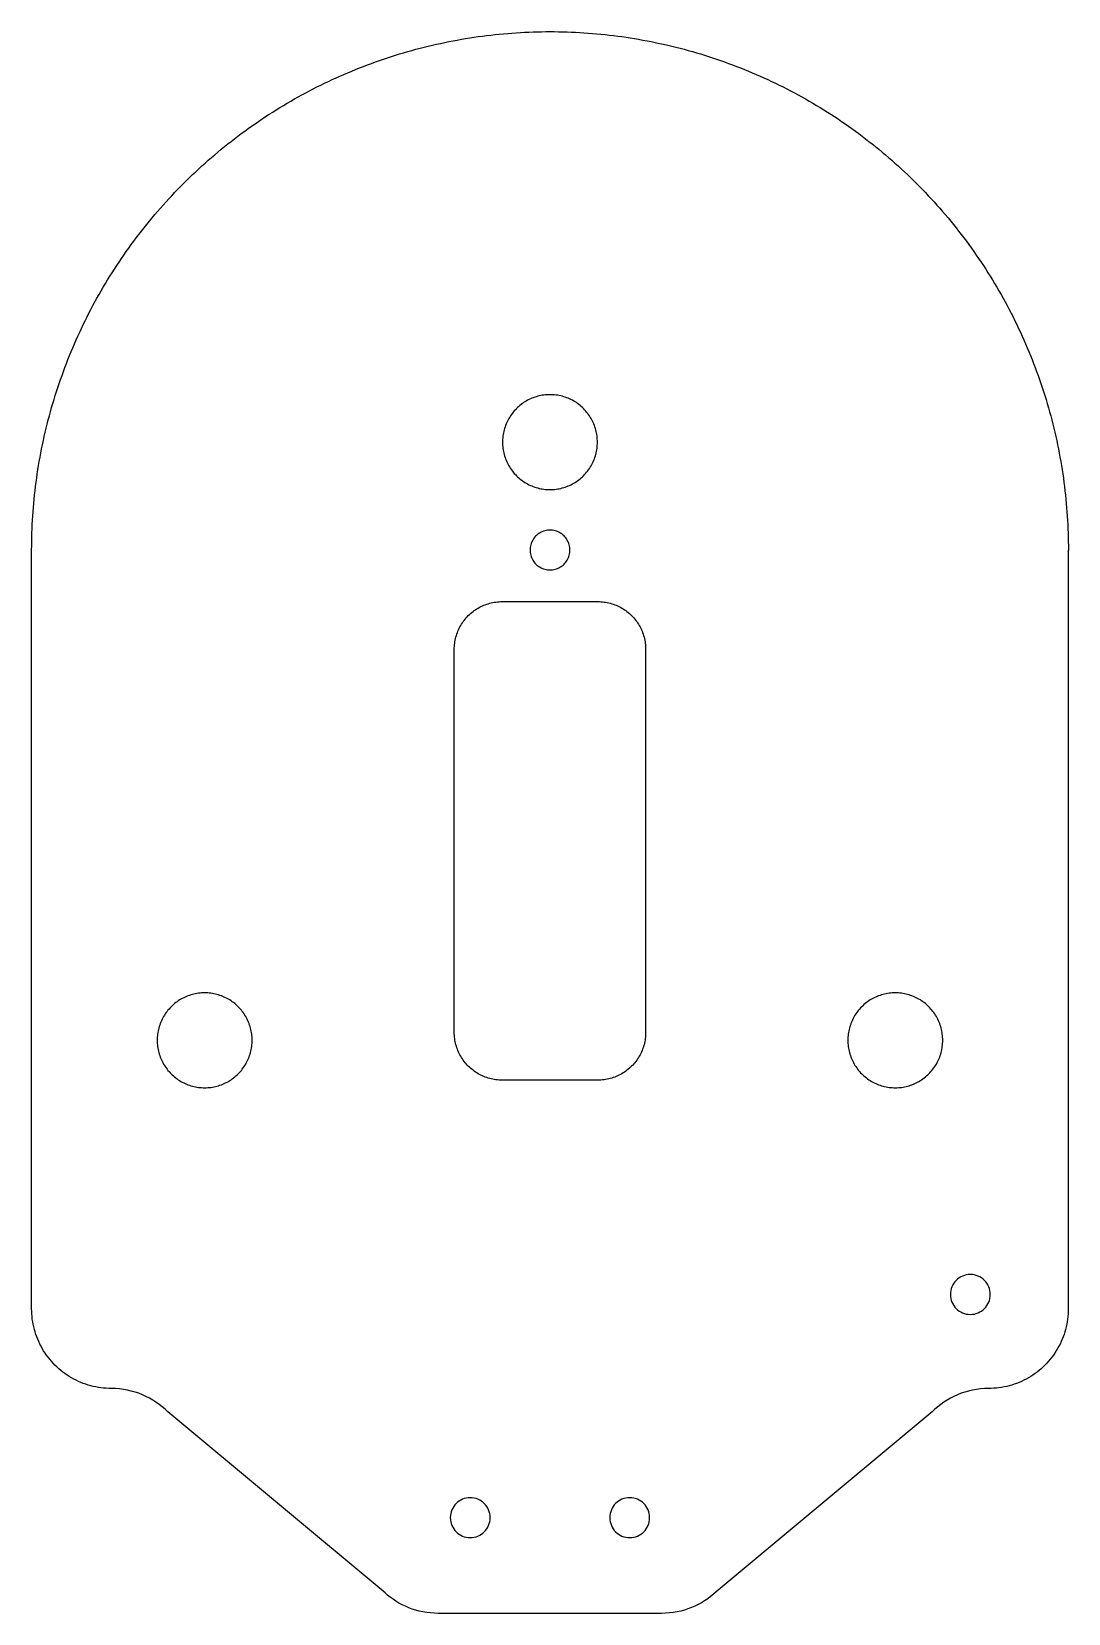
# Model space of a CAD drawing. Extents: x -74 to 74, y -50 to 50.
# Drawn here: x -74 to -9, y -49.6 to 49.6 of the extents above; entities that cross this region are included whole.
import ezdxf

# ---------------------------------------------------------------- set-up
doc = ezdxf.new("R2010")
doc.units = 0
doc.layers.get('0').update_dxf_attribs({"linetype": 'CONTINUOUS'})

msp = doc.modelspace()

# ---------------------------------------------------------------- linework, layer by layer
for points in [[(-73.982, 17.087), (-73.981, 17.353), (-73.978, 17.619), (-73.973, 17.885), (-73.965, 18.15), (-73.955, 18.416), (-73.943, 18.682), (-73.929, 18.947), (-73.913, 19.213), (-73.894, 19.478), (-73.873, 19.743), (-73.851, 20.007), (-73.825, 20.272), (-73.798, 20.536), (-73.769, 20.801), (-73.737, 21.064), (-73.703, 21.328), (-73.667, 21.591), (-73.629, 21.854), (-73.589, 22.117), (-73.546, 22.379), (-73.502, 22.641), (-73.455, 22.903), (-73.406, 23.164), (-73.355, 23.425), (-73.302, 23.686), (-73.246, 23.946), (-73.189, 24.205), (-73.13, 24.464), (-73.068, 24.723), (-73.004, 24.981), (-72.939, 25.238), (-72.871, 25.495), (-72.801, 25.751), (-72.729, 26.007), (-72.655, 26.263), (-72.578, 26.517), (-72.5, 26.771), (-72.42, 27.024), (-72.337, 27.277), (-72.253, 27.529), (-72.167, 27.781), (-72.078, 28.031), (-71.988, 28.281), (-71.895, 28.53), (-71.8, 28.779), (-71.704, 29.026), (-71.605, 29.273), (-71.504, 29.519), (-71.402, 29.764), (-71.297, 30.008), (-71.19, 30.252), (-71.082, 30.494), (-70.971, 30.736), (-70.858, 30.977), (-70.744, 31.217), (-70.627, 31.456), (-70.508, 31.694), (-70.388, 31.93), (-70.265, 32.166), (-70.141, 32.401), (-70.014, 32.635), (-69.886, 32.868), (-69.756, 33.1), (-69.623, 33.331), (-69.49, 33.561), (-69.354, 33.789), (-69.217, 34.017), (-69.077, 34.243), (-68.936, 34.469), (-68.793, 34.693), (-68.648, 34.916), (-68.501, 35.137), (-68.352, 35.358), (-68.202, 35.577), (-68.05, 35.795), (-67.896, 36.011), (-67.74, 36.227), (-67.582, 36.441), (-67.423, 36.654), (-67.262, 36.865), (-67.099, 37.075), (-66.934, 37.284), (-66.768, 37.492), (-66.6, 37.698), (-66.431, 37.903), (-66.259, 38.106), (-66.086, 38.308), (-65.912, 38.508), (-65.736, 38.708), (-65.558, 38.905), (-65.378, 39.101), (-65.197, 39.296), (-65.015, 39.49), (-64.831, 39.681), (-64.645, 39.872), (-64.458, 40.06), (-64.269, 40.248), (-64.079, 40.433), (-63.887, 40.617), (-63.694, 40.8), (-63.499, 40.981), (-63.303, 41.16), (-63.105, 41.338), (-62.906, 41.514), (-62.705, 41.689), (-62.503, 41.862), (-62.3, 42.033), (-62.095, 42.203), (-61.889, 42.371), (-61.682, 42.537), (-61.473, 42.702), (-61.263, 42.864), (-61.051, 43.026), (-60.838, 43.185), (-60.624, 43.342), (-60.409, 43.498), (-60.192, 43.652), (-59.974, 43.805), (-59.755, 43.955), (-59.535, 44.104), (-59.313, 44.251), (-59.09, 44.396), (-58.866, 44.539), (-58.641, 44.68), (-58.414, 44.819), (-58.187, 44.957), (-57.958, 45.092), (-57.728, 45.226), (-57.497, 45.358), (-57.265, 45.489), (-57.033, 45.617), (-56.799, 45.744), (-56.564, 45.868), (-56.328, 45.99), (-56.091, 46.111), (-55.853, 46.23), (-55.614, 46.346), (-55.374, 46.461), (-55.133, 46.573), (-54.891, 46.684), (-54.649, 46.793), (-54.405, 46.899), (-54.161, 47.004), (-53.915, 47.106), (-53.669, 47.207), (-53.422, 47.306), (-53.175, 47.402), (-52.926, 47.497), (-52.677, 47.589), (-52.427, 47.68), (-52.176, 47.768), (-51.925, 47.854), (-51.672, 47.939), (-51.42, 48.021), (-51.166, 48.101), (-50.912, 48.179), (-50.657, 48.256), (-50.402, 48.33), (-50.146, 48.401), (-49.889, 48.471), (-49.632, 48.539), (-49.375, 48.605), (-49.116, 48.668), (-48.858, 48.73), (-48.599, 48.789), (-48.339, 48.846), (-48.079, 48.902), (-47.818, 48.955), (-47.557, 49.006), (-47.296, 49.054), (-47.034, 49.101), (-46.772, 49.146), (-46.51, 49.188), (-46.247, 49.228), (-45.984, 49.266), (-45.72, 49.302), (-45.457, 49.336), (-45.193, 49.368), (-44.928, 49.397), (-44.664, 49.424), (-44.399, 49.449), (-44.134, 49.472), (-43.869, 49.493), (-43.604, 49.511), (-43.339, 49.528), (-43.073, 49.542), (-42.808, 49.554), (-42.542, 49.564), (-42.276, 49.571), (-42.01, 49.576), (-41.744, 49.579), (-41.478, 49.58), (-41.212, 49.579), (-40.947, 49.576), (-40.681, 49.571), (-40.415, 49.564), (-40.149, 49.554), (-39.884, 49.542), (-39.618, 49.528), (-39.353, 49.511), (-39.087, 49.493), (-38.822, 49.472), (-38.557, 49.449), (-38.293, 49.424), (-38.028, 49.397), (-37.764, 49.368), (-37.5, 49.336), (-37.236, 49.302), (-36.973, 49.266), (-36.71, 49.228), (-36.447, 49.188), (-36.185, 49.146), (-35.922, 49.101), (-35.661, 49.054), (-35.399, 49.006), (-35.138, 48.955), (-34.878, 48.902), (-34.618, 48.846), (-34.358, 48.789), (-34.099, 48.73), (-33.84, 48.668), (-33.582, 48.605), (-33.325, 48.539), (-33.067, 48.471), (-32.811, 48.401), (-32.555, 48.33), (-32.3, 48.256), (-32.045, 48.179), (-31.791, 48.101), (-31.537, 48.021), (-31.284, 47.939), (-31.032, 47.854), (-30.781, 47.768), (-30.53, 47.68), (-30.28, 47.589), (-30.031, 47.497), (-29.782, 47.402), (-29.535, 47.306), (-29.288, 47.207), (-29.042, 47.106), (-28.796, 47.004), (-28.552, 46.899), (-28.308, 46.793), (-28.066, 46.684), (-27.824, 46.573), (-27.583, 46.461), (-27.343, 46.346), (-27.104, 46.23), (-26.866, 46.111), (-26.629, 45.99), (-26.393, 45.868), (-26.158, 45.744), (-25.924, 45.617), (-25.691, 45.489), (-25.46, 45.358), (-25.229, 45.226), (-24.999, 45.092), (-24.77, 44.957), (-24.543, 44.819), (-24.316, 44.68), (-24.091, 44.539), (-23.867, 44.396), (-23.644, 44.251), (-23.422, 44.104), (-23.202, 43.955), (-22.983, 43.805), (-22.765, 43.652), (-22.548, 43.498), (-22.333, 43.342), (-22.118, 43.185), (-21.906, 43.026), (-21.694, 42.864), (-21.484, 42.702), (-21.275, 42.537), (-21.068, 42.371), (-20.862, 42.203), (-20.657, 42.033), (-20.454, 41.862), (-20.252, 41.689), (-20.051, 41.514), (-19.852, 41.338), (-19.654, 41.16), (-19.458, 40.981), (-19.263, 40.8), (-19.07, 40.617), (-18.878, 40.433), (-18.688, 40.248), (-18.499, 40.06), (-18.312, 39.872), (-18.126, 39.681), (-17.942, 39.49), (-17.76, 39.296), (-17.578, 39.101), (-17.399, 38.905), (-17.221, 38.708), (-17.045, 38.508), (-16.87, 38.308), (-16.698, 38.106), (-16.526, 37.903), (-16.357, 37.698), (-16.189, 37.492), (-16.022, 37.284), (-15.858, 37.075), (-15.695, 36.865), (-15.534, 36.654), (-15.375, 36.441), (-15.217, 36.227), (-15.061, 36.011), (-14.907, 35.795), (-14.755, 35.577), (-14.604, 35.358), (-14.456, 35.137), (-14.309, 34.916), (-14.164, 34.693), (-14.021, 34.469), (-13.88, 34.243), (-13.74, 34.017), (-13.603, 33.789), (-13.467, 33.561), (-13.333, 33.331), (-13.201, 33.1), (-13.071, 32.868), (-12.942, 32.635), (-12.816, 32.401), (-12.692, 32.166), (-12.569, 31.93), (-12.449, 31.693), (-12.33, 31.455), (-12.213, 31.216), (-12.099, 30.976), (-11.986, 30.736), (-11.876, 30.494), (-11.767, 30.251), (-11.66, 30.008), (-11.556, 29.763), (-11.453, 29.518), (-11.353, 29.272), (-11.254, 29.025), (-11.157, 28.777), (-11.063, 28.529), (-10.97, 28.28), (-10.88, 28.029), (-10.791, 27.779), (-10.705, 27.527), (-10.621, 27.275), (-10.538, 27.022), (-10.458, 26.769), (-10.38, 26.515), (-10.304, 26.26), (-10.23, 26.005), (-10.158, 25.749), (-10.088, 25.492), (-10.02, 25.235), (-9.955, 24.977), (-9.891, 24.719), (-9.83, 24.461), (-9.77, 24.201), (-9.713, 23.942), (-9.658, 23.682), (-9.605, 23.421), (-9.554, 23.16), (-9.505, 22.899), (-9.458, 22.637), (-9.414, 22.375), (-9.372, 22.112), (-9.331, 21.85), (-9.293, 21.587), (-9.257, 21.323), (-9.224, 21.059), (-9.192, 20.795), (-9.163, 20.531), (-9.135, 20.267), (-9.11, 20.002), (-9.087, 19.737), (-9.067, 19.472), (-9.048, 19.207), (-9.032, 18.941), (-9.018, 18.676), (-9.006, 18.41), (-8.996, 18.145), (-8.988, 17.879), (-8.983, 17.613), (-8.98, 17.347), (-8.979, 17.081), (-8.983, 17.02), (-8.983, 17.027), (-8.983, 17.02), (-8.983, -20.967), (-8.983, -30.482), (-8.986, -30.646), (-8.994, -30.809), (-9.007, -30.972), (-9.026, -31.135), (-9.05, -31.297), (-9.08, -31.458), (-9.114, -31.618), (-9.154, -31.776), (-9.199, -31.934), (-9.249, -32.089), (-9.304, -32.243), (-9.364, -32.396), (-9.429, -32.546), (-9.499, -32.694), (-9.574, -32.839), (-9.653, -32.982), (-9.737, -33.123), (-9.826, -33.26), (-9.919, -33.395), (-10.017, -33.526), (-10.118, -33.654), (-10.224, -33.779), (-10.334, -33.9), (-10.448, -34.018), (-10.566, -34.131), (-10.687, -34.241), (-10.811, -34.347), (-10.94, -34.449), (-11.071, -34.546), (-11.205, -34.64), (-11.343, -34.728), (-11.483, -34.812), (-11.626, -34.892), (-11.772, -34.967), (-11.92, -35.037), (-12.07, -35.102), (-12.222, -35.162), (-12.376, -35.217), (-12.532, -35.267), (-12.689, -35.312), (-12.848, -35.351), (-13.008, -35.386), (-13.169, -35.415), (-13.331, -35.439), (-13.493, -35.458), (-13.656, -35.472), (-13.82, -35.48), (-13.983, -35.482), (-14.241, -35.489), (-14.494, -35.508), (-14.745, -35.54), (-14.991, -35.584), (-15.233, -35.64), (-15.47, -35.707), (-15.702, -35.786), (-15.929, -35.875), (-16.151, -35.975), (-16.366, -36.086), (-16.576, -36.206), (-16.779, -36.336), (-16.975, -36.476), (-17.164, -36.624), (-17.345, -36.781), (-17.519, -36.947), (-31.061, -48.226), (-31.232, -48.379), (-31.411, -48.525), (-31.595, -48.663), (-31.787, -48.792), (-31.984, -48.912), (-32.188, -49.023), (-32.397, -49.125), (-32.611, -49.218), (-32.83, -49.301), (-33.054, -49.373), (-33.283, -49.435), (-33.516, -49.487), (-33.752, -49.527), (-33.993, -49.556), (-34.236, -49.574), (-34.483, -49.58), (-48.483, -49.58), (-48.729, -49.574), (-48.971, -49.557), (-49.211, -49.528), (-49.446, -49.488), (-49.676, -49.438), (-49.903, -49.378), (-50.124, -49.307), (-50.339, -49.228), (-50.549, -49.139), (-50.753, -49.041), (-50.95, -48.935), (-51.14, -48.821), (-51.323, -48.699), (-51.498, -48.569), (-51.665, -48.433), (-51.824, -48.29), (-65.448, -36.947), (-65.621, -36.781), (-65.803, -36.624), (-65.992, -36.476), (-66.188, -36.336), (-66.39, -36.206), (-66.6, -36.086), (-66.815, -35.975), (-67.037, -35.875), (-67.264, -35.786), (-67.496, -35.707), (-67.734, -35.64), (-67.975, -35.584), (-68.222, -35.54), (-68.472, -35.508), (-68.726, -35.489), (-68.983, -35.482), (-69.147, -35.48), (-69.31, -35.472), (-69.473, -35.458), (-69.636, -35.439), (-69.798, -35.415), (-69.959, -35.386), (-70.119, -35.351), (-70.277, -35.312), (-70.435, -35.267), (-70.59, -35.217), (-70.745, -35.162), (-70.897, -35.102), (-71.047, -35.037), (-71.195, -34.967), (-71.34, -34.892), (-71.483, -34.812), (-71.624, -34.728), (-71.761, -34.64), (-71.896, -34.547), (-72.027, -34.449), (-72.155, -34.347), (-72.28, -34.241), (-72.401, -34.131), (-72.519, -34.018), (-72.632, -33.9), (-72.742, -33.779), (-72.848, -33.654), (-72.95, -33.526), (-73.048, -33.395), (-73.141, -33.26), (-73.229, -33.123), (-73.313, -32.982), (-73.393, -32.839), (-73.468, -32.694), (-73.538, -32.546), (-73.603, -32.396), (-73.663, -32.243), (-73.718, -32.089), (-73.768, -31.934), (-73.813, -31.776), (-73.853, -31.618), (-73.887, -31.458), (-73.917, -31.297), (-73.941, -31.135), (-73.959, -30.972), (-73.973, -30.809), (-73.981, -30.646), (-73.983, -30.482), (-73.983, 17.02)], [(-41.483, 26.821), (-41.58, 26.82), (-41.678, 26.815), (-41.775, 26.807), (-41.871, 26.796), (-41.968, 26.781), (-42.063, 26.764), (-42.159, 26.743), (-42.253, 26.72), (-42.347, 26.693), (-42.439, 26.663), (-42.531, 26.63), (-42.622, 26.595), (-42.711, 26.556), (-42.799, 26.514), (-42.886, 26.47), (-42.971, 26.423), (-43.054, 26.373), (-43.136, 26.32), (-43.216, 26.264), (-43.294, 26.206), (-43.37, 26.146), (-43.445, 26.083), (-43.517, 26.017), (-43.587, 25.95), (-43.654, 25.88), (-43.72, 25.808), (-43.783, 25.733), (-43.843, 25.657), (-43.901, 25.579), (-43.957, 25.499), (-44.01, 25.417), (-44.06, 25.334), (-44.107, 25.249), (-44.151, 25.162), (-44.193, 25.074), (-44.232, 24.985), (-44.267, 24.894), (-44.3, 24.802), (-44.33, 24.71), (-44.357, 24.616), (-44.38, 24.522), (-44.401, 24.427), (-44.418, 24.331), (-44.433, 24.234), (-44.444, 24.138), (-44.452, 24.041), (-44.457, 23.944), (-44.458, 23.846), (-44.457, 23.749), (-44.452, 23.652), (-44.444, 23.555), (-44.433, 23.458), (-44.418, 23.362), (-44.401, 23.266), (-44.38, 23.171), (-44.357, 23.076), (-44.33, 22.983), (-44.3, 22.89), (-44.267, 22.798), (-44.232, 22.708), (-44.193, 22.618), (-44.151, 22.53), (-44.107, 22.444), (-44.06, 22.359), (-44.01, 22.275), (-43.957, 22.193), (-43.901, 22.113), (-43.843, 22.035), (-43.783, 21.959), (-43.72, 21.885), (-43.654, 21.813), (-43.587, 21.743), (-43.517, 21.675), (-43.445, 21.61), (-43.37, 21.547), (-43.294, 21.486), (-43.216, 21.428), (-43.136, 21.372), (-43.054, 21.32), (-42.971, 21.27), (-42.886, 21.222), (-42.799, 21.178), (-42.711, 21.136), (-42.622, 21.098), (-42.531, 21.062), (-42.439, 21.029), (-42.347, 20.999), (-42.253, 20.973), (-42.159, 20.949), (-42.063, 20.928), (-41.968, 20.911), (-41.871, 20.897), (-41.775, 20.885), (-41.678, 20.877), (-41.58, 20.873), (-41.483, 20.871), (-41.386, 20.873), (-41.288, 20.877), (-41.191, 20.885), (-41.095, 20.897), (-40.998, 20.911), (-40.903, 20.928), (-40.808, 20.949), (-40.713, 20.973), (-40.62, 20.999), (-40.527, 21.029), (-40.435, 21.062), (-40.345, 21.098), (-40.255, 21.136), (-40.167, 21.178), (-40.081, 21.222), (-39.996, 21.27), (-39.912, 21.32), (-39.83, 21.372), (-39.75, 21.428), (-39.672, 21.486), (-39.596, 21.547), (-39.522, 21.61), (-39.449, 21.675), (-39.38, 21.743), (-39.312, 21.813), (-39.246, 21.885), (-39.183, 21.959), (-39.123, 22.035), (-39.065, 22.113), (-39.009, 22.193), (-38.957, 22.275), (-38.907, 22.359), (-38.859, 22.444), (-38.815, 22.53), (-38.773, 22.618), (-38.735, 22.708), (-38.699, 22.798), (-38.666, 22.89), (-38.636, 22.983), (-38.61, 23.076), (-38.586, 23.171), (-38.565, 23.266), (-38.548, 23.362), (-38.534, 23.458), (-38.522, 23.555), (-38.514, 23.652), (-38.51, 23.749), (-38.508, 23.846), (-38.51, 23.944), (-38.514, 24.041), (-38.522, 24.138), (-38.534, 24.234), (-38.548, 24.331), (-38.565, 24.427), (-38.586, 24.522), (-38.61, 24.616), (-38.636, 24.71), (-38.666, 24.802), (-38.699, 24.894), (-38.735, 24.985), (-38.773, 25.074), (-38.815, 25.162), (-38.859, 25.249), (-38.907, 25.334), (-38.957, 25.417), (-39.009, 25.499), (-39.065, 25.579), (-39.123, 25.657), (-39.183, 25.733), (-39.246, 25.808), (-39.312, 25.88), (-39.38, 25.95), (-39.449, 26.017), (-39.522, 26.083), (-39.596, 26.146), (-39.672, 26.206), (-39.75, 26.264), (-39.83, 26.32), (-39.912, 26.373), (-39.996, 26.423), (-40.081, 26.47), (-40.167, 26.514), (-40.255, 26.556), (-40.345, 26.595), (-40.435, 26.63), (-40.527, 26.663), (-40.62, 26.693), (-40.713, 26.72), (-40.808, 26.743), (-40.903, 26.764), (-40.998, 26.781), (-41.095, 26.796), (-41.191, 26.807), (-41.288, 26.815), (-41.386, 26.82)], [(-41.483, 18.331), (-41.565, 18.328), (-41.646, 18.32), (-41.727, 18.307), (-41.806, 18.288), (-41.885, 18.265), (-41.961, 18.236), (-42.036, 18.202), (-42.108, 18.164), (-42.177, 18.12), (-42.244, 18.073), (-42.307, 18.021), (-42.367, 17.965), (-42.423, 17.905), (-42.474, 17.842), (-42.522, 17.776), (-42.565, 17.706), (-42.604, 17.634), (-42.638, 17.559), (-42.666, 17.483), (-42.69, 17.405), (-42.709, 17.325), (-42.722, 17.244), (-42.73, 17.163), (-42.733, 17.081), (-42.73, 16.999), (-42.722, 16.918), (-42.709, 16.837), (-42.69, 16.758), (-42.666, 16.679), (-42.638, 16.603), (-42.604, 16.528), (-42.565, 16.456), (-42.522, 16.387), (-42.474, 16.32), (-42.423, 16.257), (-42.367, 16.197), (-42.307, 16.141), (-42.244, 16.089), (-42.177, 16.042), (-42.108, 15.999), (-42.036, 15.96), (-41.961, 15.926), (-41.885, 15.897), (-41.806, 15.874), (-41.727, 15.855), (-41.646, 15.842), (-41.565, 15.834), (-41.483, 15.831), (-41.401, 15.834), (-41.32, 15.842), (-41.239, 15.855), (-41.159, 15.874), (-41.081, 15.897), (-41.004, 15.926), (-40.93, 15.96), (-40.858, 15.999), (-40.788, 16.042), (-40.722, 16.089), (-40.659, 16.141), (-40.599, 16.197), (-40.543, 16.257), (-40.491, 16.32), (-40.443, 16.387), (-40.4, 16.456), (-40.362, 16.528), (-40.328, 16.603), (-40.299, 16.679), (-40.275, 16.758), (-40.257, 16.837), (-40.243, 16.918), (-40.235, 16.999), (-40.233, 17.081), (-40.235, 17.163), (-40.243, 17.244), (-40.257, 17.325), (-40.275, 17.405), (-40.299, 17.483), (-40.328, 17.559), (-40.362, 17.634), (-40.4, 17.706), (-40.443, 17.776), (-40.491, 17.842), (-40.543, 17.905), (-40.599, 17.965), (-40.659, 18.021), (-40.722, 18.073), (-40.788, 18.12), (-40.858, 18.164), (-40.93, 18.202), (-41.004, 18.236), (-41.081, 18.265), (-41.159, 18.288), (-41.239, 18.307), (-41.32, 18.32), (-41.401, 18.328)], [(-44.483, 13.846), (-38.483, 13.846), (-38.385, 13.845), (-38.287, 13.84), (-38.189, 13.832), (-38.092, 13.82), (-37.994, 13.806), (-37.898, 13.788), (-37.802, 13.768), (-37.707, 13.744), (-37.612, 13.717), (-37.519, 13.687), (-37.426, 13.654), (-37.335, 13.618), (-37.245, 13.579), (-37.156, 13.537), (-37.069, 13.492), (-36.983, 13.444), (-36.899, 13.394), (-36.816, 13.341), (-36.736, 13.285), (-36.657, 13.226), (-36.58, 13.165), (-36.505, 13.102), (-36.432, 13.036), (-36.362, 12.967), (-36.294, 12.897), (-36.228, 12.824), (-36.164, 12.749), (-36.103, 12.672), (-36.045, 12.594), (-35.989, 12.513), (-35.935, 12.43), (-35.885, 12.346), (-35.837, 12.26), (-35.792, 12.173), (-35.75, 12.084), (-35.711, 11.994), (-35.675, 11.903), (-35.642, 11.81), (-35.612, 11.717), (-35.585, 11.623), (-35.562, 11.527), (-35.541, 11.431), (-35.523, 11.335), (-35.509, 11.238), (-35.497, 11.14), (-35.489, 11.042), (-35.485, 10.944), (-35.483, 10.846), (-35.483, -13.154), (-35.485, -13.252), (-35.489, -13.35), (-35.497, -13.448), (-35.509, -13.545), (-35.523, -13.643), (-35.541, -13.739), (-35.562, -13.835), (-35.585, -13.93), (-35.612, -14.025), (-35.642, -14.118), (-35.675, -14.211), (-35.711, -14.302), (-35.75, -14.392), (-35.792, -14.481), (-35.837, -14.568), (-35.885, -14.654), (-35.935, -14.738), (-35.989, -14.821), (-36.045, -14.901), (-36.103, -14.98), (-36.164, -15.057), (-36.228, -15.132), (-36.294, -15.205), (-36.362, -15.275), (-36.432, -15.343), (-36.505, -15.409), (-36.58, -15.473), (-36.657, -15.534), (-36.736, -15.592), (-36.816, -15.648), (-36.899, -15.702), (-36.983, -15.752), (-37.069, -15.8), (-37.156, -15.845), (-37.245, -15.886), (-37.335, -15.925), (-37.426, -15.962), (-37.519, -15.995), (-37.612, -16.025), (-37.707, -16.051), (-37.802, -16.075), (-37.898, -16.096), (-37.994, -16.114), (-38.092, -16.128), (-38.189, -16.139), (-38.287, -16.148), (-38.385, -16.152), (-38.483, -16.154), (-44.483, -16.154), (-44.581, -16.152), (-44.679, -16.148), (-44.777, -16.139), (-44.875, -16.128), (-44.972, -16.114), (-45.068, -16.096), (-45.164, -16.075), (-45.26, -16.051), (-45.354, -16.025), (-45.447, -15.995), (-45.54, -15.962), (-45.631, -15.925), (-45.721, -15.886), (-45.81, -15.845), (-45.897, -15.8), (-45.983, -15.752), (-46.067, -15.702), (-46.15, -15.648), (-46.231, -15.592), (-46.309, -15.534), (-46.386, -15.473), (-46.461, -15.409), (-46.534, -15.343), (-46.604, -15.275), (-46.673, -15.205), (-46.739, -15.132), (-46.802, -15.057), (-46.863, -14.98), (-46.922, -14.901), (-46.978, -14.821), (-47.031, -14.738), (-47.081, -14.654), (-47.129, -14.568), (-47.174, -14.481), (-47.216, -14.392), (-47.255, -14.302), (-47.291, -14.211), (-47.324, -14.118), (-47.354, -14.025), (-47.381, -13.93), (-47.405, -13.835), (-47.425, -13.739), (-47.443, -13.643), (-47.457, -13.545), (-47.469, -13.448), (-47.477, -13.35), (-47.482, -13.252), (-47.483, -13.154), (-47.483, 10.846), (-47.482, 10.944), (-47.477, 11.042), (-47.469, 11.14), (-47.457, 11.238), (-47.443, 11.335), (-47.425, 11.431), (-47.405, 11.527), (-47.381, 11.623), (-47.354, 11.717), (-47.324, 11.81), (-47.291, 11.903), (-47.255, 11.994), (-47.216, 12.084), (-47.174, 12.173), (-47.129, 12.26), (-47.081, 12.346), (-47.031, 12.43), (-46.978, 12.513), (-46.922, 12.594), (-46.863, 12.672), (-46.802, 12.749), (-46.739, 12.824), (-46.673, 12.897), (-46.604, 12.967), (-46.534, 13.036), (-46.461, 13.102), (-46.386, 13.165), (-46.309, 13.226), (-46.231, 13.285), (-46.15, 13.341), (-46.067, 13.394), (-45.983, 13.444), (-45.897, 13.492), (-45.81, 13.537), (-45.721, 13.579), (-45.631, 13.618), (-45.54, 13.654), (-45.447, 13.687), (-45.354, 13.717), (-45.26, 13.744), (-45.164, 13.768), (-45.068, 13.788), (-44.972, 13.806), (-44.875, 13.82), (-44.777, 13.832), (-44.679, 13.84), (-44.581, 13.845)], [(-63.134, -10.679), (-63.231, -10.68), (-63.328, -10.685), (-63.425, -10.693), (-63.522, -10.704), (-63.618, -10.719), (-63.714, -10.736), (-63.809, -10.757), (-63.904, -10.78), (-63.997, -10.807), (-64.09, -10.837), (-64.182, -10.87), (-64.272, -10.905), (-64.362, -10.944), (-64.45, -10.986), (-64.536, -11.03), (-64.621, -11.077), (-64.705, -11.127), (-64.787, -11.18), (-64.867, -11.236), (-64.945, -11.294), (-65.021, -11.354), (-65.095, -11.417), (-65.167, -11.483), (-65.237, -11.55), (-65.305, -11.62), (-65.37, -11.692), (-65.433, -11.767), (-65.494, -11.843), (-65.552, -11.921), (-65.607, -12.001), (-65.66, -12.083), (-65.71, -12.166), (-65.758, -12.251), (-65.802, -12.338), (-65.844, -12.426), (-65.882, -12.515), (-65.918, -12.606), (-65.951, -12.698), (-65.981, -12.79), (-66.007, -12.884), (-66.031, -12.978), (-66.051, -13.073), (-66.069, -13.169), (-66.083, -13.266), (-66.094, -13.362), (-66.102, -13.459), (-66.107, -13.556), (-66.109, -13.654), (-66.107, -13.751), (-66.102, -13.848), (-66.094, -13.945), (-66.083, -14.042), (-66.069, -14.138), (-66.051, -14.234), (-66.031, -14.329), (-66.007, -14.424), (-65.981, -14.517), (-65.951, -14.61), (-65.918, -14.702), (-65.882, -14.792), (-65.844, -14.882), (-65.802, -14.97), (-65.758, -15.056), (-65.71, -15.141), (-65.66, -15.225), (-65.607, -15.307), (-65.552, -15.387), (-65.494, -15.465), (-65.433, -15.541), (-65.37, -15.615), (-65.305, -15.687), (-65.237, -15.757), (-65.167, -15.825), (-65.095, -15.89), (-65.021, -15.954), (-64.945, -16.014), (-64.867, -16.072), (-64.787, -16.128), (-64.705, -16.18), (-64.621, -16.23), (-64.536, -16.278), (-64.45, -16.322), (-64.362, -16.364), (-64.272, -16.402), (-64.182, -16.438), (-64.09, -16.471), (-63.997, -16.501), (-63.904, -16.527), (-63.809, -16.551), (-63.714, -16.572), (-63.618, -16.589), (-63.522, -16.603), (-63.425, -16.615), (-63.328, -16.623), (-63.231, -16.627), (-63.134, -16.629), (-63.036, -16.627), (-62.939, -16.623), (-62.842, -16.615), (-62.745, -16.603), (-62.649, -16.589), (-62.553, -16.572), (-62.458, -16.551), (-62.364, -16.527), (-62.27, -16.501), (-62.177, -16.471), (-62.086, -16.438), (-61.995, -16.402), (-61.906, -16.364), (-61.818, -16.322), (-61.731, -16.278), (-61.646, -16.23), (-61.563, -16.18), (-61.481, -16.128), (-61.401, -16.072), (-61.323, -16.014), (-61.246, -15.954), (-61.172, -15.89), (-61.1, -15.825), (-61.03, -15.757), (-60.962, -15.687), (-60.897, -15.615), (-60.834, -15.541), (-60.774, -15.465), (-60.715, -15.387), (-60.66, -15.307), (-60.607, -15.225), (-60.557, -15.141), (-60.51, -15.056), (-60.465, -14.97), (-60.424, -14.882), (-60.385, -14.792), (-60.349, -14.702), (-60.317, -14.61), (-60.287, -14.517), (-60.26, -14.424), (-60.237, -14.329), (-60.216, -14.234), (-60.199, -14.138), (-60.184, -14.042), (-60.173, -13.945), (-60.165, -13.848), (-60.16, -13.751), (-60.159, -13.654), (-60.16, -13.556), (-60.165, -13.459), (-60.173, -13.362), (-60.184, -13.266), (-60.199, -13.169), (-60.216, -13.073), (-60.237, -12.978), (-60.26, -12.884), (-60.287, -12.79), (-60.317, -12.698), (-60.349, -12.606), (-60.385, -12.515), (-60.424, -12.426), (-60.465, -12.338), (-60.51, -12.251), (-60.557, -12.166), (-60.607, -12.083), (-60.66, -12.001), (-60.715, -11.921), (-60.774, -11.843), (-60.834, -11.767), (-60.897, -11.692), (-60.962, -11.62), (-61.03, -11.55), (-61.1, -11.483), (-61.172, -11.417), (-61.246, -11.354), (-61.323, -11.294), (-61.401, -11.236), (-61.481, -11.18), (-61.563, -11.127), (-61.646, -11.077), (-61.731, -11.03), (-61.818, -10.986), (-61.906, -10.944), (-61.995, -10.905), (-62.086, -10.87), (-62.177, -10.837), (-62.27, -10.807), (-62.364, -10.78), (-62.458, -10.757), (-62.553, -10.736), (-62.649, -10.719), (-62.745, -10.704), (-62.842, -10.693), (-62.939, -10.685), (-63.036, -10.68)], [(-19.832, -10.679), (-19.93, -10.68), (-20.027, -10.685), (-20.124, -10.693), (-20.221, -10.704), (-20.317, -10.719), (-20.413, -10.736), (-20.508, -10.757), (-20.602, -10.78), (-20.696, -10.807), (-20.789, -10.837), (-20.88, -10.87), (-20.971, -10.905), (-21.06, -10.944), (-21.148, -10.986), (-21.235, -11.03), (-21.32, -11.077), (-21.403, -11.127), (-21.485, -11.18), (-21.565, -11.236), (-21.644, -11.294), (-21.72, -11.354), (-21.794, -11.417), (-21.866, -11.483), (-21.936, -11.55), (-22.004, -11.62), (-22.069, -11.692), (-22.132, -11.767), (-22.193, -11.843), (-22.251, -11.921), (-22.306, -12.001), (-22.359, -12.083), (-22.409, -12.166), (-22.456, -12.251), (-22.501, -12.338), (-22.542, -12.426), (-22.581, -12.515), (-22.617, -12.606), (-22.649, -12.698), (-22.679, -12.79), (-22.706, -12.884), (-22.73, -12.978), (-22.75, -13.073), (-22.768, -13.169), (-22.782, -13.266), (-22.793, -13.362), (-22.801, -13.459), (-22.806, -13.557), (-22.807, -13.654), (-22.806, -13.751), (-22.801, -13.848), (-22.793, -13.945), (-22.782, -14.042), (-22.768, -14.138), (-22.75, -14.234), (-22.73, -14.329), (-22.706, -14.424), (-22.679, -14.517), (-22.649, -14.61), (-22.617, -14.702), (-22.581, -14.792), (-22.542, -14.882), (-22.501, -14.97), (-22.456, -15.056), (-22.409, -15.141), (-22.359, -15.225), (-22.306, -15.307), (-22.251, -15.387), (-22.193, -15.465), (-22.132, -15.541), (-22.069, -15.615), (-22.004, -15.687), (-21.936, -15.757), (-21.866, -15.825), (-21.794, -15.891), (-21.72, -15.954), (-21.644, -16.014), (-21.565, -16.072), (-21.485, -16.128), (-21.403, -16.18), (-21.32, -16.23), (-21.235, -16.278), (-21.148, -16.322), (-21.06, -16.364), (-20.971, -16.402), (-20.88, -16.438), (-20.789, -16.471), (-20.696, -16.501), (-20.602, -16.527), (-20.508, -16.551), (-20.413, -16.572), (-20.317, -16.589), (-20.221, -16.603), (-20.124, -16.615), (-20.027, -16.623), (-19.93, -16.627), (-19.832, -16.629), (-19.735, -16.627), (-19.638, -16.623), (-19.541, -16.615), (-19.444, -16.603), (-19.348, -16.589), (-19.252, -16.572), (-19.157, -16.551), (-19.062, -16.527), (-18.969, -16.501), (-18.876, -16.471), (-18.785, -16.438), (-18.694, -16.402), (-18.605, -16.364), (-18.517, -16.322), (-18.43, -16.278), (-18.345, -16.23), (-18.261, -16.18), (-18.18, -16.128), (-18.1, -16.072), (-18.021, -16.014), (-17.945, -15.954), (-17.871, -15.891), (-17.799, -15.825), (-17.729, -15.757), (-17.661, -15.687), (-17.596, -15.615), (-17.533, -15.541), (-17.472, -15.465), (-17.414, -15.387), (-17.359, -15.307), (-17.306, -15.225), (-17.256, -15.141), (-17.209, -15.056), (-17.164, -14.97), (-17.123, -14.882), (-17.084, -14.792), (-17.048, -14.702), (-17.015, -14.61), (-16.986, -14.517), (-16.959, -14.424), (-16.935, -14.329), (-16.915, -14.234), (-16.897, -14.138), (-16.883, -14.042), (-16.872, -13.945), (-16.864, -13.848), (-16.859, -13.751), (-16.857, -13.654), (-16.859, -13.557), (-16.864, -13.459), (-16.872, -13.362), (-16.883, -13.266), (-16.897, -13.169), (-16.915, -13.073), (-16.935, -12.978), (-16.959, -12.884), (-16.986, -12.79), (-17.015, -12.698), (-17.048, -12.606), (-17.084, -12.515), (-17.123, -12.426), (-17.164, -12.338), (-17.209, -12.251), (-17.256, -12.166), (-17.306, -12.083), (-17.359, -12.001), (-17.414, -11.921), (-17.472, -11.843), (-17.533, -11.767), (-17.596, -11.692), (-17.661, -11.62), (-17.729, -11.55), (-17.799, -11.483), (-17.871, -11.417), (-17.945, -11.354), (-18.021, -11.294), (-18.1, -11.236), (-18.18, -11.18), (-18.261, -11.127), (-18.345, -11.077), (-18.43, -11.03), (-18.517, -10.986), (-18.605, -10.944), (-18.694, -10.905), (-18.785, -10.87), (-18.876, -10.837), (-18.969, -10.807), (-19.062, -10.78), (-19.157, -10.757), (-19.252, -10.736), (-19.348, -10.719), (-19.444, -10.704), (-19.541, -10.693), (-19.638, -10.685), (-19.735, -10.68)], [(-15.126, -28.338), (-15.254, -28.345), (-15.378, -28.364), (-15.497, -28.395), (-15.612, -28.437), (-15.722, -28.489), (-15.825, -28.552), (-15.921, -28.624), (-16.01, -28.704), (-16.09, -28.793), (-16.162, -28.889), (-16.225, -28.993), (-16.278, -29.102), (-16.32, -29.217), (-16.35, -29.336), (-16.369, -29.461), (-16.376, -29.588), (-16.369, -29.716), (-16.35, -29.84), (-16.32, -29.96), (-16.278, -30.075), (-16.225, -30.184), (-16.162, -30.287), (-16.09, -30.383), (-16.01, -30.472), (-15.921, -30.553), (-15.825, -30.625), (-15.722, -30.687), (-15.612, -30.74), (-15.497, -30.782), (-15.378, -30.813), (-15.254, -30.832), (-15.126, -30.838), (-14.998, -30.832), (-14.874, -30.813), (-14.754, -30.782), (-14.639, -30.74), (-14.53, -30.687), (-14.427, -30.625), (-14.331, -30.553), (-14.242, -30.472), (-14.161, -30.383), (-14.089, -30.287), (-14.027, -30.184), (-13.974, -30.075), (-13.932, -29.96), (-13.901, -29.84), (-13.882, -29.716), (-13.876, -29.588), (-13.882, -29.461), (-13.901, -29.336), (-13.932, -29.217), (-13.974, -29.102), (-14.027, -28.993), (-14.089, -28.889), (-14.161, -28.793), (-14.242, -28.704), (-14.331, -28.624), (-14.427, -28.552), (-14.53, -28.489), (-14.639, -28.437), (-14.754, -28.395), (-14.874, -28.364), (-14.998, -28.345)], [(-46.483, -42.33), (-46.611, -42.337), (-46.735, -42.356), (-46.855, -42.386), (-46.97, -42.428), (-47.079, -42.481), (-47.182, -42.544), (-47.278, -42.616), (-47.367, -42.696), (-47.448, -42.785), (-47.52, -42.881), (-47.582, -42.984), (-47.635, -43.094), (-47.677, -43.209), (-47.708, -43.328), (-47.727, -43.452), (-47.733, -43.58), (-47.727, -43.708), (-47.708, -43.832), (-47.677, -43.952), (-47.635, -44.067), (-47.582, -44.176), (-47.52, -44.279), (-47.448, -44.375), (-47.367, -44.464), (-47.278, -44.545), (-47.182, -44.617), (-47.079, -44.679), (-46.97, -44.732), (-46.855, -44.774), (-46.735, -44.805), (-46.611, -44.824), (-46.483, -44.83), (-46.355, -44.824), (-46.231, -44.805), (-46.111, -44.774), (-45.997, -44.732), (-45.887, -44.679), (-45.784, -44.617), (-45.688, -44.545), (-45.599, -44.464), (-45.519, -44.375), (-45.447, -44.279), (-45.384, -44.176), (-45.331, -44.067), (-45.289, -43.952), (-45.258, -43.832), (-45.24, -43.708), (-45.233, -43.58), (-45.24, -43.452), (-45.258, -43.328), (-45.289, -43.209), (-45.331, -43.094), (-45.384, -42.984), (-45.447, -42.881), (-45.519, -42.785), (-45.599, -42.696), (-45.688, -42.616), (-45.784, -42.544), (-45.887, -42.481), (-45.997, -42.428), (-46.111, -42.386), (-46.231, -42.356), (-46.355, -42.337)], [(-36.483, -42.33), (-36.611, -42.337), (-36.735, -42.356), (-36.855, -42.386), (-36.97, -42.428), (-37.079, -42.481), (-37.182, -42.544), (-37.278, -42.616), (-37.367, -42.696), (-37.448, -42.785), (-37.52, -42.881), (-37.582, -42.984), (-37.635, -43.094), (-37.677, -43.209), (-37.708, -43.328), (-37.727, -43.452), (-37.733, -43.58), (-37.727, -43.708), (-37.708, -43.832), (-37.677, -43.952), (-37.635, -44.067), (-37.582, -44.176), (-37.52, -44.279), (-37.448, -44.375), (-37.367, -44.464), (-37.278, -44.545), (-37.182, -44.617), (-37.079, -44.679), (-36.97, -44.732), (-36.855, -44.774), (-36.735, -44.805), (-36.611, -44.824), (-36.483, -44.83), (-36.355, -44.824), (-36.231, -44.805), (-36.111, -44.774), (-35.997, -44.732), (-35.887, -44.679), (-35.784, -44.617), (-35.688, -44.545), (-35.599, -44.464), (-35.519, -44.375), (-35.447, -44.279), (-35.384, -44.176), (-35.331, -44.067), (-35.289, -43.952), (-35.258, -43.832), (-35.24, -43.708), (-35.233, -43.58), (-35.24, -43.452), (-35.258, -43.328), (-35.289, -43.209), (-35.331, -43.094), (-35.384, -42.984), (-35.447, -42.881), (-35.519, -42.785), (-35.599, -42.696), (-35.688, -42.616), (-35.784, -42.544), (-35.887, -42.481), (-35.997, -42.428), (-36.111, -42.386), (-36.231, -42.356), (-36.355, -42.337)]]:
    msp.add_lwpolyline(points, close=True)

doc.saveas('drawing.dxf')
